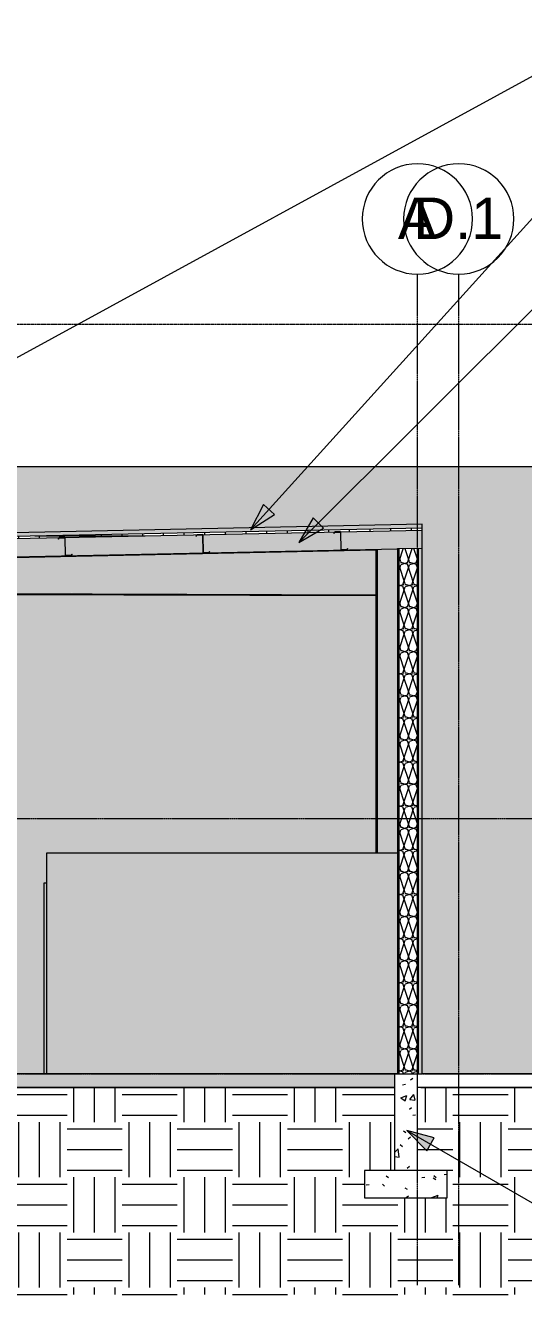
# Model space of a CAD drawing. Header units: inches. Extents: x 1352 to 6578, y -201 to 490.
# Drawn here: x 5633 to 5849, y -96 to 456 of the extents above; entities that cross this region are included whole.
import ezdxf

# ---------------------------------------------------------------- set-up
doc = ezdxf.new("R2010")
doc.units = ezdxf.units.IN
doc.header["$MEASUREMENT"] = 0
doc.linetypes.add('Aligning Line 1_8_', pattern=[0.25, 0.125, -0.125])
doc.linetypes.add('Grid Line 1_2_', pattern=[0.875, 0.5, -0.125, 0.125, -0.125])
for name, color, linetype, lineweight in [('A-DOOR', 31, 'Continuous', 13), ('A-DOOR-FRAM', 31, 'Continuous', 13), ('A-FLOR-LEVL', 51, 'Continuous', 9), ('A-ROOF', 132, 'Continuous', 13), ('A-ROOF-PATT', 132, 'Continuous', 9), ('A-WALL', 113, 'Continuous', 13), ('A-WALL-PATT', 111, 'Continuous', 13), ('C-BLDG-PADS', 91, 'Continuous', 13), ('C-TOPO', 7, 'Continuous', 9), ('G-ANNO-SYMB', 111, 'Aligning Line 1_8_', 9), ('G-ANNO-TEXT', 231, 'Continuous', 9), ('I-WALL', 2, 'Continuous', 13), ('S-BEAM', 12, 'Continuous', 13), ('S-COLS', 52, 'Continuous', 13), ('S-FNDN', 32, 'Continuous', 13), ('S-GRID', 1, 'Continuous', 9), ('S-GRID-IDEN', 1, 'Continuous', 9)]:
    doc.layers.add(name, color=color, linetype=linetype, lineweight=lineweight)
doc.styles.add('Arial', font='arial.ttf', dxfattribs={"height": 18})
pattern_1 = [(161.57, (5531.1171, 126.48), (-3.8399538, -1.54e-05), [0, -27.322, 3.034, 0]), (18.43, (5530.1571, 126.48), (-3.8399538, 1.54e-05), [0, -27.322, 3.034, 0]), (108.43, (5531.1171, 126.48), (1.919622, -9.6005246), [9.106, -21.25]), (71.57, (5530.1571, 126.48), (1.919622, 9.6005246), [9.106, -21.25])]
pattern_2 = [(0, (5530.637, 126), (24, 24), [24, -24]), (0, (5530.637, 135), (24, 24), [24, -24]), (0, (5530.637, 144), (24, 24), [24, -24]), (90, (5533.637, 147), (-24, 24), [24, -24]), (90, (5542.637, 147), (-24, 24), [24, -24]), (90, (5551.637, 147), (-24, 24), [24, -24])]
pattern_3 = [(50, (5530.637, 126), (27.5427, -2.4099), [2.88, -31.68]), (355, (5530.637, 126), (-5.3278, 28.8843), [2.304, -25.344]), (100.451, (5532.932, 125.8), (22.2153, 26.4739), [2.448, -26.924]), (46.184, (5530.637, 133.68), (40.9819, -6.3564), [4.32, -47.52]), (96.636, (5534.052, 133.15), (35.8907, 37.4062), [3.671, -40.386]), (351.184, (5530.637, 133.68), (35.891, 37.4062), [3.456, -38.016]), (21, (5534.477, 131.76), (22.921, -15.4607), [2.88, -31.68]), (326, (5534.477, 131.76), (9.3435, 27.8457), [2.304, -25.344]), (71.451, (5536.387, 130.472), (32.2648, 12.3844), [2.448, -26.924]), (37.5, (5530.637, 126), (0.46686, 12.78271), [1.267, -23.77, 1.267, -24.461, -25.44]), (37.5, (5530.637, 126), (0.46686, 12.78271), [-50.765, 1.267, -24.173]), (7.5, (5530.637, 126), (10.1016, 15.1451), [1.267, -13.402, 1.267, -23.194, -9.696]), (7.5, (5530.637, 126), (10.1016, 15.1451), [-39.13, 1.267, -8.429]), (327.5, (5522.074, 126), (20.49916, -0.86578), [1.267, -8.333, 1.267, -28.685, -39.744]), (327.5, (5522.074, 126), (20.49916, -0.86578), [-39.552, 1.267, -38.477]), (317.5, (5518.234, 126), (22.3948, 3.8443), [1.267, -11.213, 1.267, -18.624, -28.224]), (317.5, (5518.234, 126), (22.3948, 3.8443), [-32.371, 1.267, -26.957])]
pattern_4 = [(0, (5530.637, 126), (30.72, 7.68), [1.267, -21.773, 1.267, -21.773, -122.88]), (0, (5530.637, 126), (30.72, 7.68), [-46.08, 1.267, -44.813, 1.267, -21.773, -53.76]), (0, (5530.637, 126), (30.72, 7.68), [-115.2, 1.267, -14.093, 1.267, -37.133]), (120, (5542.157, 129.84), (-22.01108, 22.7643), [1.267, -21.773, 1.267, -21.773, -122.88]), (120, (5542.157, 129.84), (-22.01108, 22.7643), [-46.08, 1.267, -44.813, 1.267, -21.773, -53.76]), (120, (5542.157, 129.84), (-22.01108, 22.7643), [-115.2, 1.267, -14.093, 1.267, -37.133]), (240, (5545.997, 145.2), (-8.70892, -30.4443), [1.267, -21.773, 1.267, -21.773, -122.88]), (240, (5545.997, 145.2), (-8.70892, -30.4443), [-46.08, 1.267, -44.813, 1.267, -21.773, -53.76]), (240, (5545.997, 145.2), (-8.70892, -30.4443), [-115.2, 1.267, -14.093, 1.267, -37.133])]

# ---------------------------------------------------------------- blocks, each defined once
blk = doc.blocks.new('Z-Girder - Z-Girder-1492842-BUILDING SECTION - NORTH_SOUTH - LOOKING EAST AT MEZZANINE')
at = {"layer": 'S-BEAM', "lineweight": 9}
for p, q in [((-11034.31, 231.98), (-11034.78, 231.39)), ((-11031.94, 232.03), (-11034.31, 231.98)), ((-11034.25, 231.87), (-11031.94, 231.92)), ((-11034.78, 231.39), (-11034.69, 231.32)), ((-11034.69, 231.32), (-11034.25, 231.87)), ((-11031.86, 231.84), (-11031.7, 224.2)), ((-11031.59, 224.22), (-11031.75, 231.84)), ((-11031.53, 224.03), (-11029.14, 224.08)), ((-11029.2, 224.19), (-11031.52, 224.14)), ((-11028.76, 224.74), (-11029.2, 224.19)), ((-11029.14, 224.08), (-11028.67, 224.67)), ((-11028.67, 224.67), (-11028.76, 224.74))]:
    blk.add_line(p, q, dxfattribs=at)
for centre, radius, start, end in [((-11031.94, 231.84), 0.188, 1.1935, 91.1935), ((-11031.94, 231.84), 0.0782, 1.1935, 89.0708), ((-11031.51, 224.22), 0.188, 186.796, 265.2577), ((-11031.51, 224.22), 0.0782, 181.1935, 268.1511)]:
    blk.add_arc(centre, radius, start, end, dxfattribs=at)
blk = doc.blocks.new('Single-Flush - 30_ x 80_-V12-BUILDING SECTION - NORTH_SOUTH - LOOKING EAST AT MEZZANINE')
at = {"layer": 'A-DOOR-FRAM', "lineweight": 9}
blk.add_hatch(color=254, dxfattribs=at).paths.add_polyline_path([(-10979.9, 0), (-10979.9, 83), (-10980.9, 83), (-10980.9, 0)], flags=0)
at = {"layer": 'A-DOOR-FRAM', "color": 8, "lineweight": 9}
for p, q in [((-10980.9, 0), (-10980.9, 83)), ((-10980.9, 83), (-10979.9, 83))]:
    blk.add_line(p, q, dxfattribs=at)
blk = doc.blocks.new('Grid - Grid Head - Circle-50561-BUILDING SECTION - NORTH_SOUTH - LOOKING EAST AT MEZZANINE')
at = {"layer": 'S-GRID-IDEN'}
for start, end in [(360, 180), (180, 360)]:
    blk.add_arc((-10800.4, 371.84), 24, start, end, dxfattribs=at)

msp = doc.modelspace()

# ---------------------------------------------------------------- hatches: boundary and pattern name
at = {"layer": 'A-ROOF', "lineweight": 9}
msp.add_hatch(color=254, dxfattribs=at).paths.add_polyline_path([(4846.21744, 217.53872), (5805.20768, 237.51768), (5805.20768, 239.01801), (4846.21744, 219.03905)], flags=0)
at = {"layer": 'A-ROOF-PATT'}
h = msp.add_hatch(dxfattribs=at)
h.set_pattern_fill('FP_21', color=8, style=0, pattern_type=2)
h.set_pattern_definition([(0, (5530.637, 126), (0, 9), []), (90, (5530.637, 126), (-9, 6e-16), [])])
h.paths.add_polyline_path([(4846.21744, 216.5385), (5805.20768, 236.51747), (5805.20768, 237.51768), (4846.21744, 217.53872)], flags=0)
h = msp.add_hatch(dxfattribs=at)
h.set_pattern_fill('FP_22', color=8, style=0, pattern_type=2)
h.set_pattern_definition(pattern_1)
h.paths.add_polyline_path([(4846.21744, 208.53677), (5805.20768, 228.51573), (5805.20768, 236.51747), (4846.21744, 216.5385), (4846.21744, 208.56802)], flags=0)
at = {"layer": 'A-WALL', "lineweight": 9}
msp.add_hatch(color=254, dxfattribs=at).paths.add_polyline_path([(5804.64504, 0), (5805.20768, 0), (5805.20768, 228.51573), (5803.70768, 228.48448), (5803.70768, 0)], flags=0)
at = {"layer": 'A-WALL-PATT', "lineweight": 9}
h = msp.add_hatch(dxfattribs=at)
h.set_pattern_fill('FP_25', color=9, style=0, pattern_type=2)
h.set_pattern_definition([(0, (4831.458, 0), (0, 8), []), (90, (4831.458, 0), (-8, 8), [8, -8])])
h.paths.add_polyline_path([(4846.21744, -6.00628), (4846.21744, -6), (4835.51452, -6.00628)], flags=0)
h.paths.add_polyline_path([(5067.21852, 0), (5200.70768, 0), (5200.70768, 111), (5244.90253, 111), (5244.90253, 150.875), (5245.71503, 150.875), (5245.71503, 151.875), (5268.59003, 151.875), (5268.59003, 150.875), (5269.40253, 150.875), (5269.40253, 145.25), (5270.40253, 145.21593), (5270.40253, 143.25), (5269.40253, 143.25), (5269.40253, 141.75), (5270.40253, 141.71651), (5270.40253, 141.25), (5269.40253, 141.25), (5269.40253, 130.25), (5270.40253, 130.21593), (5270.40253, 128.25), (5269.40253, 128.25), (5269.40253, 111), (5316.90253, 111), (5316.90253, 150.875), (5317.71503, 150.875), (5317.71503, 151.875), (5340.59003, 151.875), (5340.59003, 150.875), (5341.40253, 150.875), (5341.40253, 145.25), (5342.40253, 145.21593), (5342.36702, 143.25), (5341.40253, 143.25), (5341.40253, 141.75), (5342.40253, 141.71651), (5342.36702, 141.25), (5341.40253, 141.25), (5341.40253, 130.25), (5342.40253, 130.21593), (5342.36702, 128.25), (5341.40253, 128.25), (5341.40253, 111), (5361.33268, 111), (5361.33268, 101), (5361.95768, 101), (5361.95768, 114.66399), (5363.95768, 114.66399), (5363.95768, 149.45455), (5365.95768, 149.45455), (5365.95768, 112.45455), (5397.95768, 112.45455), (5397.95768, 149.45455), (5399.95768, 149.45455), (5399.95768, 114.66399), (5401.95768, 114.66399), (5401.95768, 111), (5471.45768, 111), (5471.45768, 194), (5472.45768, 194), (5472.45768, 208.85607), (5451.32582, 208.92179), (5451.31792, 209.0404), (5210.32673, 204.01975), (5210.29933, 203.95912), (4865.98203, 188.72539), (4865.68815, 202.29869), (4865.68815, 0), (5000.82131, 0)], flags=0)
h.paths.add_polyline_path([(5626.82489, 0), (5640.70768, 0), (5640.70768, 83), (5641.70768, 83), (5641.70768, 96), (5785.22721, 96), (5785.22721, 207.88337), (5626.82489, 208.37599), (5626.82489, 14.96594)], flags=0)
h.paths.add_polyline_path([(5853.67095, 0), (5978.60867, 0), (5978.59522, 264), (5551.45768, 264), (5551.45768, 242.58785), (5552.45768, 242.56869), (5552.45768, 241.46285), (5551.45768, 241.46285), (5551.45768, 240.03459), (5552.45768, 240.01586), (5552.45768, 239.67237), (5551.45768, 239.67237), (5551.45768, 237.63489), (5553.45768, 237.63489), (5553.45768, 233.77322), (5805.20768, 239.01801), (5805.20768, 0), (5836.33268, 0)], flags=0)
h.paths.add_polyline_path([(4842.68433, 0), (4846.21744, 0), (4846.21744, 90), (4842.68433, 90), (4842.68433, 1.08944)], flags=0)
h.paths.add_polyline_path([(5356.70768, 84), (5356.70768, 96), (5361.33268, 96), (5361.33268, 98.25), (5297.20768, 98.25), (5297.20768, 84), (5298.92252, 84)], flags=0)
h.paths.add_polyline_path([(5401.95768, 96), (5574.32489, 96), (5574.32489, 98.25), (5401.95768, 98.22494)], flags=0)
h.paths.add_polyline_path([(4835.51452, 98), (4835.93433, 98), (4835.93433, 103), (4831.45768, 103), (4831.45768, 98)], flags=0)
h.paths.add_polyline_path([(4838.93433, 98), (4838.93433, 103), (4837.43433, 103), (4837.43433, 98)], flags=0)
h.paths.add_polyline_path([(4840.68433, 98), (4840.68433, 102), (4845.95768, 102), (4845.95768, 103), (4840.43433, 103), (4840.43433, 98)], flags=0)
h.paths.add_polyline_path([(4837.43433, 104), (4838.93433, 104), (4838.93433, 108), (4837.43433, 108), (4837.43433, 105.16319)], flags=0)
h.paths.add_polyline_path([(4835.51452, 104), (4835.93433, 104), (4835.93433, 108), (4831.45768, 108), (4831.45768, 104)], flags=0)
h.paths.add_polyline_path([(4840.94508, 104), (4845.95768, 104), (4845.95768, 108), (4840.43433, 108), (4840.43433, 104)], flags=0)
h.paths.add_polyline_path([(4845.95768, 109), (4845.95768, 113), (4840.43433, 113), (4840.43433, 109), (4842.75527, 109)], flags=0)
h.paths.add_polyline_path([(4838.93433, 109), (4838.93433, 113), (4837.43433, 113), (4837.43433, 109)], flags=0)
h.paths.add_polyline_path([(4835.93433, 109), (4835.93433, 113), (4831.45768, 113), (4831.45768, 109), (4835.51452, 109)], flags=0)
h.paths.add_polyline_path([(4831.89415, 114), (4835.93433, 114), (4835.93433, 118), (4831.45768, 118), (4831.45768, 114)], flags=0)
h.paths.add_polyline_path([(4840.43433, 114), (4845.95768, 114), (4845.95768, 118), (4840.43433, 118), (4840.43433, 115.57056)], flags=0)
h.paths.add_polyline_path([(4837.43433, 114), (4838.93433, 114), (4838.93433, 118), (4837.43433, 118), (4837.43433, 115.57056)], flags=0)
h.paths.add_polyline_path([(4842.75527, 119), (4845.95768, 119.03969), (4845.95768, 123), (4840.43433, 123), (4840.43433, 119)], flags=0)
h.paths.add_polyline_path([(4831.45768, 119), (4835.93433, 119.03969), (4835.93433, 123), (4831.45768, 123), (4831.45768, 119.03969)], flags=0)
h.paths.add_polyline_path([(4838.93433, 119), (4838.93433, 123), (4837.43433, 123), (4837.43433, 119)], flags=0)
h.paths.add_polyline_path([(4835.93433, 124), (4835.93433, 128), (4831.45768, 128), (4831.45768, 124), (4835.51452, 124)], flags=0)
h.paths.add_polyline_path([(4845.95768, 124), (4845.95768, 128), (4840.43433, 128), (4840.43433, 124), (4842.75527, 124)], flags=0)
h.paths.add_polyline_path([(4838.93433, 124), (4838.93433, 128), (4837.43433, 128), (4837.43433, 124)], flags=0)
h.paths.add_polyline_path([(4837.43433, 129), (4838.93433, 129), (4838.93433, 132.5), (4837.43433, 132.5), (4837.43433, 129.44706)], flags=0)
h.paths.add_polyline_path([(4835.51452, 129), (4835.93433, 129), (4835.93433, 132.5), (4831.45768, 132.5), (4831.45768, 129)], flags=0)
h.paths.add_polyline_path([(4841.84613, 129), (4845.95768, 129), (4845.95768, 133), (4844.15897, 133), (4844.1072, 132.875), (4843.98801, 132.71967), (4843.83268, 132.60048), (4843.65179, 132.52556), (4843.26356, 132.5), (4840.43433, 132.5), (4840.43433, 129)], flags=0)
h.paths.add_polyline_path([(4842.70768, 134), (4845.95768, 134), (4845.95768, 138.5), (4840.43433, 138.46346), (4840.43433, 134), (4842.39965, 134)], flags=0)
h.paths.add_polyline_path([(4836.68433, 134), (4838.93433, 134), (4838.93433, 138.5), (4831.45768, 138.5), (4831.45768, 134), (4836.49021, 134)], flags=0)
h.paths.add_polyline_path([(4839.68433, 140), (4846.21744, 140.03163), (4846.21744, 219.03905), (5200.14125, 226.41246), (5200.14125, 230.95696), (5202.14125, 230.95696), (5202.14125, 260.36696), (5205.12859, 260.36696), (5205.12859, 260.72696), (5240.93516, 260.72696), (5240.93516, 260.36696), (5243.9225, 260.36696), (5243.9225, 235.90993), (5244.9225, 235.89076), (5244.9225, 234.78493), (5243.9225, 234.78493), (5243.9225, 233.35667), (5244.9225, 233.33794), (5244.9225, 232.99445), (5243.9225, 232.99445), (5243.9225, 230.95696), (5245.9225, 230.95696), (5245.9225, 227.36623), (5353.9225, 229.61623), (5353.9225, 233.92065), (5355.9225, 233.92065), (5355.9225, 263.33065), (5358.90984, 263.33065), (5358.90984, 263.69065), (5394.71641, 263.69065), (5394.71641, 263.33065), (5397.70375, 263.33065), (5397.70375, 238.87362), (5398.70375, 238.85446), (5398.70375, 237.74862), (5397.70375, 237.74862), (5397.70375, 236.32036), (5398.70375, 236.30163), (5398.70375, 235.95814), (5397.70375, 235.95814), (5397.70375, 233.92065), (5399.70375, 233.92065), (5399.70375, 230.57001), (5518.49775, 233.04489), (5507.67643, 233.04489), (5507.67643, 237.63489), (5509.67643, 237.63489), (5509.67643, 264), (4831.45768, 264), (4831.45768, 140), (4839.03481, 140.00336), (4839.154, 140.07747), (4839.30933, 140.10216), (4839.53428, 140.05854)], flags=0)
h.paths.add_polyline_path([(4864.78385, 208.84906), (4865.56278, 208.84906), (4865.56089, 208.93976), (4861.20768, 208.84906), (4864.64158, 208.84906)], flags=0)
h.paths.add_polyline_path([(4865.58303, 208.94021), (5210.07594, 216.05776), (5210.0747, 216.11713), (4868.0979, 208.99261)], flags=0)
h.paths.add_polyline_path([(5785.22721, 221.98877), (5785.22721, 228.09947), (5785.09996, 228.09682), (5785.12209, 227.03455)], flags=0)
h.paths.add_polyline_path([(5794.58268, 228.28697), (5794.55645, 228.29383), (5794.57311, 228.28697)], flags=0)
h = msp.add_hatch(dxfattribs=at)
h.set_pattern_fill('FP_15', color=8, style=0, pattern_type=2)
h.set_pattern_definition(pattern_4)
h.paths.add_polyline_path([(5794.70768, 0), (5795.20768, 0), (5795.20768, 228.3074), (5794.70768, 228.29593), (5794.70768, 2.625)], flags=0)
h = msp.add_hatch(dxfattribs=at)
h.set_pattern_fill('FP_22', color=8, style=0, pattern_type=2)
h.set_pattern_definition(pattern_1)
h.paths.add_polyline_path([(5803.20768, 0), (5803.20768, 228.47406), (5795.20768, 228.30212), (5795.20768, 0)], flags=0)
h = msp.add_hatch(dxfattribs=at)
h.set_pattern_fill('FP_15', color=8, style=0, pattern_type=2)
h.set_pattern_definition(pattern_4)
h.paths.add_polyline_path([(5803.70768, 0), (5803.70768, 228.48448), (5803.20768, 228.47406), (5803.20768, 0)], flags=0)
h = msp.add_hatch(dxfattribs=at)
h.set_pattern_fill('FP_18', color=8, style=0, pattern_type=2)
h.set_pattern_definition(pattern_3)
h.paths.add_polyline_path([(5794.37062, -42), (5803.20768, -42), (5803.20768, 0), (5793.20768, 0), (5793.20768, -42)], flags=0)
at = {"layer": 'C-BLDG-PADS', "lineweight": 9}
h = msp.add_hatch(dxfattribs=at)
h.set_pattern_fill('FP_18', style=0, pattern_type=2)
h.set_pattern_definition(pattern_3)
h.paths.add_polyline_path([(5626.82489, -6), (5793.20768, -6), (5793.20768, 0), (4858.20768, 0), (4858.20768, -6), (5574.32489, -6)], flags=0)
at = {"layer": 'C-TOPO'}
h = msp.add_hatch(dxfattribs=at)
h.set_pattern_fill('FP_26', color=8, style=0, pattern_type=2)
h.set_pattern_definition(pattern_2)
h.paths.add_polyline_path([(5298.92252, -96.04606), (5793.20768, -96.04606), (5793.20768, -54), (5780.20768, -54), (5780.20768, -42), (5793.20768, -42), (5793.20768, -6.00628), (4858.20768, -6.00628), (4858.20768, -68), (4862.20768, -68), (4862.20768, -80), (4858.20768, -80), (4858.20768, -96.04606), (5183.07052, -96.04606)], flags=0)
h = msp.add_hatch(dxfattribs=at)
h.set_pattern_fill('FP_26', color=8, style=0, pattern_type=2)
h.set_pattern_definition(pattern_2)
h.paths.add_polyline_path([(5836.33268, -96.04606), (5836.33268, -6.00628), (5803.20768, -6.00628), (5803.20768, -42), (5816.20768, -42), (5816.20768, -54), (5793.20768, -54), (5793.20768, -96.04606), (5828.2728, -96.04606)], flags=0)
h = msp.add_hatch(dxfattribs=at)
h.set_pattern_fill('FP_26', color=8, style=0, pattern_type=2)
h.set_pattern_definition(pattern_2)
h.paths.add_polyline_path([(5979.07194, -96.04606), (5979.07193, -6.00004), (5836.33268, -6.00628), (5836.33268, -96.04606), (5978.59522, -96.04606)], flags=0)
at = {"layer": 'G-ANNO-TEXT'}
for points in [[(5730.53851, 236.55257), (5740.97528, 243.29147), (5736.20757, 247.60701)], [(5751.61424, 231.08513), (5762.37928, 237.28616), (5757.83652, 241.83789)], [(5798.52922, -24.685), (5807.31553, -33.46791), (5810.52985, -27.89807)]]:
    msp.add_hatch(color=256, dxfattribs=at).paths.add_polyline_path(points, flags=0)
at = {"layer": 'I-WALL'}
msp.add_hatch(color=255, dxfattribs=at).paths.add_polyline_path([(5794.58268, 0), (5794.58268, 96), (5641.70768, 96), (5641.70768, 0), (5793.20768, 0)], flags=0)
at = {"layer": 'S-BEAM'}
for points in [[(5451.07921, 220.75907), (5785.10785, 227.718), (5785.09996, 228.09682), (5451.07131, 221.13789)], [(5785.22721, 208.94557), (5785.22721, 221.98877), (5785.10785, 227.03425), (5451.09344, 220.07562), (5451.30737, 209.98405), (5784.19351, 208.94878)], [(5785.22721, 207.88337), (5785.22721, 208.26217), (5451.31792, 209.30061), (5451.32582, 208.92179), (5784.05277, 207.88702)]]:
    msp.add_hatch(color=71, dxfattribs=at).paths.add_polyline_path(points, flags=0)
h = msp.add_hatch(color=71, dxfattribs=at)
h.paths.add_polyline_path([(5451.09344, 220.07562), (5785.12209, 227.03455), (5785.10785, 227.718), (5451.07969, 220.73578), (5451.09162, 220.1631)], flags=0)
h.paths.add_polyline_path([(5451.09564, 220.25251), (5451.09344, 220.25259), (5458.21902, 220.25251)], flags=0)
h = msp.add_hatch(color=71, dxfattribs=at)
h.paths.add_polyline_path([(5785.22721, 208.26217), (5785.22721, 208.94557), (5451.30377, 209.98), (5451.32334, 209.30061), (5784.29358, 208.26507)], flags=0)
h.paths.add_polyline_path([(5767.23689, 208.37219), (5767.23577, 208.37223), (5768.54206, 208.37223)], flags=0)
h.paths.add_polyline_path([(5550.93196, 209.01076), (5550.93196, 209.01085), (5551.11821, 209.01085)], flags=0)
h.paths.add_polyline_path([(5566.18331, 209.47535), (5566.18243, 209.47541), (5566.83027, 209.48456)], flags=0)
at = {"layer": 'S-COLS'}
for points in [[(5785.7858, 96), (5785.7858, 228.11111), (5785.22721, 228.09947), (5785.22721, 96)], [(5785.85365, 96), (5786.47721, 96), (5786.47709, 228.12551), (5785.7858, 228.11111), (5785.80528, 96), (5785.83567, 96)], [(5793.95768, 96), (5793.95768, 228.28136), (5786.47721, 228.12551), (5786.47721, 96), (5791.29352, 96)], [(5794.3767, 96), (5794.58268, 96), (5794.55645, 228.28697), (5793.95768, 228.28136), (5793.95768, 96), (5794.30338, 96)]]:
    msp.add_hatch(color=71, dxfattribs=at).paths.add_polyline_path(points, flags=0)
at = {"layer": 'S-FNDN', "lineweight": 9}
h = msp.add_hatch(dxfattribs=at)
h.set_pattern_fill('FP_18', color=8, style=0, pattern_type=2)
h.set_pattern_definition(pattern_3)
h.paths.add_polyline_path([(5794.75833, -54), (5816.20768, -54), (5816.20768, -42), (5780.20768, -42), (5780.20768, -54), (5793.20768, -54)], flags=0)

# ---------------------------------------------------------------- linework, layer by layer
at = {"layer": 'A-FLOR-LEVL', "linetype": 'Grid Line 1_2_'}
for p, q in [((4644.59487, 111), (6554.16999, 111)), ((4507.10355, 0), (6554.16999, 0))]:
    msp.add_line(p, q, dxfattribs=at)
at = {"layer": 'A-ROOF', "lineweight": 9}
for p, q in [((5805.20768, 239.01801), (4846.21744, 219.03905)), ((4846.21744, 217.53872), (5805.20768, 237.51768)), ((5805.20768, 228.51573), (5805.20768, 239.01801)), ((4846.21744, 216.5385), (5805.20768, 236.51747)), ((4856.34244, 208.7477), (5794.58268, 228.29438))]:
    msp.add_line(p, q, dxfattribs=at)
at = {"layer": 'A-WALL', "color": 8, "lineweight": 9}
msp.add_line((5978.60867, 264), (5551.45768, 264), dxfattribs=at)
at = {"layer": 'A-WALL', "lineweight": 9}
for p, q in [((5805.20768, 228.51573), (5794.58268, 228.29438)), ((5794.58268, 228.29438), (5794.58268, 0)), ((5794.70768, 0), (5794.70768, 228.29698)), ((5795.20768, 0), (5795.20768, 228.3074)), ((5803.20768, 0), (5803.20768, 228.47406)), ((5803.70768, 0), (5803.70768, 228.48448)), ((5805.20768, 0), (5805.20768, 228.51573)), ((5794.58268, 0), (5805.20768, 0))]:
    msp.add_line(p, q, dxfattribs=at)
at = {"layer": 'C-BLDG-PADS', "lineweight": 9}
for p, q in [((5793.20768, 0), (4858.20768, 0)), ((6240.43515, 0), (5805.20768, 0)), ((4858.20768, -6), (5793.20768, -6))]:
    msp.add_line(p, q, dxfattribs=at)
at = {"layer": 'C-BLDG-PADS', "color": 8, "lineweight": 9}
msp.add_line((5836.33268, -6), (5803.20768, -6), dxfattribs=at)
at = {"layer": 'C-TOPO'}
for p, q in [((5793.20768, -6.00628), (5545.23231, -6.00628)), ((5804.64504, -6.00628), (5803.20768, -6.00628)), ((5836.33268, -6.00628), (5804.64504, -6.00628)), ((5836.33268, -6), (5853.67095, -6))]:
    msp.add_line(p, q, dxfattribs=at)
at = {"layer": 'C-TOPO', "color": 8}
for p, q in [((5545.23246, -6.00628), (5793.20768, -6.00628)), ((5804.6453, -6.00628), (5803.20768, -6.00628)), ((5804.6453, -6.00628), (5836.3328, -6.00628)), ((5853.67069, -6), (5836.3328, -6)), ((5836.3328, -6), (5836.3328, -6.00557)), ((5836.3328, -6), (5836.3328, -6.00557)), ((5836.3328, -6.00557), (5836.3328, -6.00628)), ((5836.3328, -6.00557), (5836.3328, -6.00628))]:
    msp.add_line(p, q, dxfattribs=at)
at = {"layer": 'C-TOPO', "flags": 128}
msp.add_lwpolyline([(5836.33268, -6.00628), (5836.33268, -6.00557), (5836.33268, -6)], dxfattribs=at)
msp.add_lwpolyline([(5836.33268, -6.00628), (5836.33268, -6.00557), (5836.33268, -6)], dxfattribs=at)
at = {"layer": 'G-ANNO-SYMB'}
msp.add_line((4694.31177, 326.11531), (6355.86925, 326.11531), dxfattribs=at)
at = {"layer": 'G-ANNO-TEXT'}
for p, q in [((5529.48518, 257.29021), (5893.57673, 456.03792)), ((5730.53851, 236.55257), (5874.51911, 395.61891)), ((5751.61424, 231.08513), (5874.51911, 353.7475)), ((5736.20757, 247.60701), (5730.53851, 236.55257)), ((5730.53851, 236.55257), (5740.97528, 243.29147)), ((5740.97528, 243.29147), (5736.20757, 247.60701)), ((5757.83652, 241.83789), (5751.61424, 231.08513)), ((5762.37928, 237.28616), (5757.83652, 241.83789)), ((5751.61424, 231.08513), (5762.37928, 237.28616)), ((5798.52922, -24.685), (5807.31553, -33.46791)), ((5810.52985, -27.89807), (5798.52922, -24.685)), ((5798.52922, -24.685), (5890.91946, -78.00271)), ((5807.31553, -33.46791), (5810.52985, -27.89807))]:
    msp.add_line(p, q, dxfattribs=at)
at = {"layer": 'I-WALL', "color": 8, "lineweight": 9}
for p, q in [((5794.58268, 96), (5641.70768, 96)), ((5641.70768, 96), (5641.70768, 0))]:
    msp.add_line(p, q, dxfattribs=at)
at = {"layer": 'S-BEAM', "color": 8, "lineweight": 9}
for p, q in [((5785.10785, 227.718), (5451.07921, 220.75907)), ((5785.09996, 228.09682), (5785.10785, 227.718)), ((5785.10785, 227.718), (5785.12209, 227.03455)), ((5785.12209, 227.03455), (5785.22721, 221.98877)), ((5785.22721, 208.26217), (5451.31792, 209.30061)), ((5785.22721, 207.88337), (5451.32582, 208.92179))]:
    msp.add_line(p, q, dxfattribs=at)
at = {"layer": 'S-COLS', "color": 8, "lineweight": 9}
for p, q in [((5785.22721, 96), (5785.22721, 228.09947)), ((5785.7858, 96), (5785.7858, 228.11111)), ((5794.23215, 228.28697), (5794.55645, 228.28697))]:
    msp.add_line(p, q, dxfattribs=at)
at = {"layer": 'S-FNDN', "lineweight": 9}
for p, q in [((5793.20768, 0), (5793.20768, -42)), ((5794.58268, 0), (5793.20768, 0)), ((5803.20768, -42), (5803.20768, 0)), ((5816.20768, -42), (5780.20768, -42)), ((5780.20768, -42), (5780.20768, -54)), ((5816.20768, -54), (5816.20768, -42)), ((5780.20768, -54), (5816.20768, -54))]:
    msp.add_line(p, q, dxfattribs=at)
at = {"layer": 'S-GRID', "linetype": 'Grid Line 1_2_'}
for p, q in [((5803.20768, -92), (5803.20768, 347.8358)), ((5821.20768, -92), (5821.20768, 347.8358))]:
    msp.add_line(p, q, dxfattribs=at)

# ---------------------------------------------------------------- block references
at = {"layer": 'A-DOOR', "color": 8, "lineweight": 9}
msp.add_blockref('Single-Flush - 30_ x 80_-V12-BUILDING SECTION - NORTH_SOUTH - LOOKING EAST AT MEZZANINE', (16621.60307, 0), dxfattribs=at)
at = {"layer": 'S-BEAM', "color": 8, "lineweight": 9}
for p in [(16681.59005, 1.24973), (16741.57703, 2.49946), (16801.56402, 3.74919)]:
    msp.add_blockref('Z-Girder - Z-Girder-1492842-BUILDING SECTION - NORTH_SOUTH - LOOKING EAST AT MEZZANINE', p, dxfattribs=at)
at = {"layer": 'S-GRID-IDEN'}
for p in [(16603.60307, 0), (16621.60307, 0)]:
    msp.add_blockref('Grid - Grid Head - Circle-50561-BUILDING SECTION - NORTH_SOUTH - LOOKING EAST AT MEZZANINE', p, dxfattribs=at)

# ---------------------------------------------------------------- texts
at = {"layer": 'S-GRID-IDEN', "char_height": 18, "attachment_point": 1, "style": 'Arial'}
for s, insert, width in [('A', (5794.69913, 381.12374), 20.301), ('D.1', (5801.45503, 381.12374), 47.571)]:
    msp.add_mtext(s, dxfattribs=dict(at, insert=insert, width=width))

doc.saveas('drawing.dxf')
